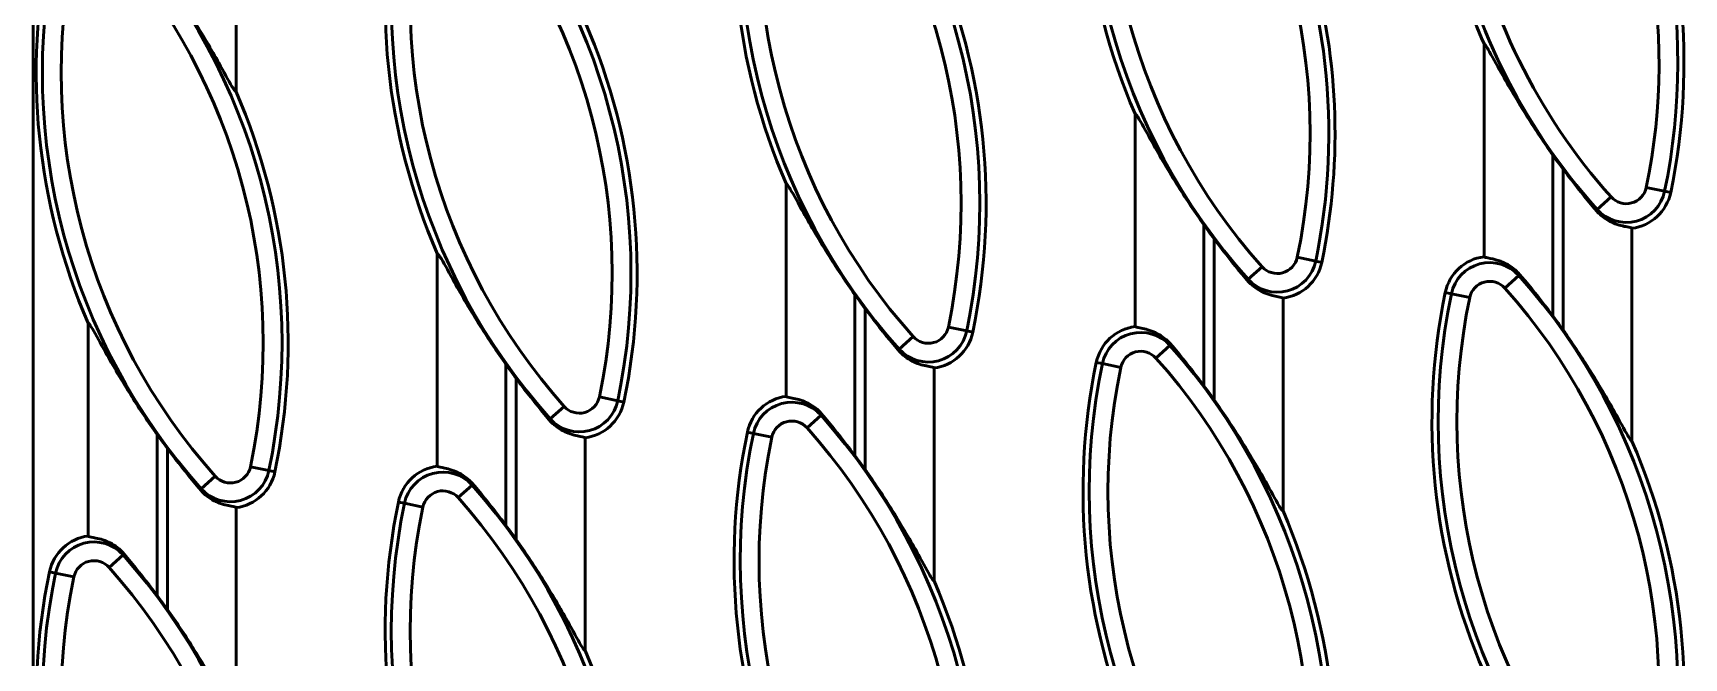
# Model space of a CAD drawing. Header units: millimetres. Extents: x 0 to 2219, y -32 to 1188.
# Drawn here: x 597.7 to 729.1, y 458.4 to 508.1 of the extents above; entities that cross this region are included whole.
import ezdxf

# ---------------------------------------------------------------- set-up
doc = ezdxf.new("R2010")
doc.units = ezdxf.units.MM
doc.header["$LTSCALE"] = 2
doc.layers.add('Sichtbar (ISO)', color=7, linetype='Continuous', lineweight=50)
doc.layers.add('Sichtbar schmal (ISO)', color=7, linetype='Continuous', lineweight=50)

msp = doc.modelspace()

# ---------------------------------------------------------------- linework, layer by layer
at = {"layer": 'Sichtbar (ISO)'}
for p, q in [((597.6788, 417.3303), (597.6788, 565.6119)), ((613.8498, 503.4498), (613.8498, 520.3806)), ((713.1831, 507.2702), (713.1831, 490.3394)), ((713.1831, 507.2702), (713.2065, 507.2627)), ((685.4054, 501.7146), (685.4054, 484.7838)), ((657.6276, 496.1591), (657.6276, 479.2282)), ((724.9609, 475.672), (724.9609, 492.6028)), ((629.8498, 490.6035), (629.8498, 473.6727)), ((697.1831, 470.1165), (697.1831, 487.0473)), ((602.072, 485.0479), (602.072, 468.1171)), ((669.4054, 464.5609), (669.4054, 481.4917)), ((641.6276, 459.0054), (641.6276, 475.9362)), ((613.8498, 453.4498), (613.8498, 470.3806))]:
    msp.add_line(p, q, dxfattribs=at)
for centre, radius, start, end in [((731.4768, 521.6824), 50.2124, 168.215004, 203.432382), ((703.699, 516.1269), 50.2124, 168.215004, 203.432382), ((678.8895, 505.7042), 50.2124, 348.215004, 23.432382), ((675.9212, 510.5713), 50.2124, 168.215004, 203.432382), ((648.1434, 505.0157), 50.2124, 168.215004, 203.432382), ((623.334, 494.5931), 50.2124, 348.215004, 23.432382), ((651.1117, 500.1487), 50.2124, 348.215004, 16.892268), ((759.2545, 527.238), 50.2124, 194.413668, 203.432382), ((595.5562, 489.0376), 50.2124, 348.215004, 23.432382), ((567.7784, 483.482), 50.2124, 348.215004, 23.432382), ((759.2545, 527.238), 49.775, 215.357831, 216.964052), ((724.5072, 496.1866), 3.6124, 277.214909, 348.215004), ((731.4768, 521.6824), 49.775, 215.357831, 216.964052), ((713.6368, 486.7555), 3.6124, 97.214909, 168.215004), ((696.7295, 490.6311), 3.6124, 277.214909, 348.215004), ((703.699, 516.1269), 49.775, 215.357831, 216.964052), ((759.2545, 477.238), 50.2124, 168.215004, 203.432382), ((678.8895, 455.7042), 49.775, 35.357831, 36.964052), ((668.9517, 485.0755), 3.6124, 277.214909, 348.215004), ((685.8591, 481.2), 3.6124, 97.214909, 168.215004), ((675.9212, 510.5713), 49.775, 215.357831, 216.964052), ((731.4768, 471.6824), 50.2124, 168.215004, 203.432382), ((651.1117, 450.1487), 49.775, 35.357831, 36.964052), ((641.1739, 479.52), 3.6124, 277.214909, 348.215004), ((658.0813, 475.6444), 3.6124, 97.214909, 168.215004), ((648.1434, 505.0157), 49.775, 215.357831, 216.964052), ((703.699, 466.1269), 50.2124, 168.215004, 203.432382), ((623.334, 444.5931), 49.775, 35.357831, 36.964052), ((678.8895, 455.7042), 50.2124, 348.215004, 23.432382), ((613.3961, 473.9644), 3.6124, 277.214909, 348.215004), ((630.3035, 470.0889), 3.6124, 97.214909, 168.215004), ((675.9212, 460.5713), 50.2124, 168.215004, 203.432382), ((651.1117, 450.1487), 50.2124, 348.215004, 23.432382), ((602.5257, 464.5333), 3.6124, 97.214909, 168.215004), ((595.5562, 439.0376), 49.775, 35.357831, 36.964052), ((648.1434, 455.0157), 50.2124, 168.215004, 203.432382), ((623.334, 444.5931), 50.2124, 348.215004, 23.432382), ((567.7784, 433.482), 49.775, 35.357831, 36.964052), ((595.5562, 439.0376), 50.2124, 348.215004, 23.432382)]:
    msp.add_arc(centre, radius, start, end, dxfattribs=at)
msp.add_ellipse((718.6604, 510.6103), major_axis=(-5.4944, -3.3248), ratio=0.07485114, start_param=0.04577046, end_param=0.08433511, dxfattribs=at)
for points, knots in [([(608.3726, 512.2858), (609.0555, 511.3219), (609.7521, 510.2845), (611.1756, 508.0257), (611.8839, 506.8048), (612.8449, 505.087), (613.2513, 504.337), (613.5953, 503.7613), (613.6725, 503.6389), (613.7876, 503.4847), (613.8277, 503.448), (613.8498, 503.4498)], [-1.17413138, -1.17413138, -1.17413138, -1.17413138, -0.82821986, -0.82821986, -0.41657877, -0.41657877, -0.15549961, -0.15549961, -0.07774981, -0.07774981, -0.0059838, -0.0059838, -0.0059838, -0.0059838]), ([(718.6604, 498.4341), (717.9775, 499.3981), (717.2809, 500.4354), (715.8573, 502.6943), (715.149, 503.9152), (714.188, 505.6329), (713.7816, 506.3829), (713.4376, 506.9587), (713.3604, 507.0811), (713.2613, 507.2139), (713.2297, 507.2477), (713.2065, 507.2627)], [-1.17413138, -1.17413138, -1.17413138, -1.17413138, -0.82821986, -0.82821986, -0.41657877, -0.41657877, -0.15549961, -0.15549961, -0.07774981, -0.07774981, -0.02668022, -0.02668022, -0.02668022, -0.02668022]), ([(690.8826, 492.8786), (690.1997, 493.8425), (689.5031, 494.8799), (688.0795, 497.1387), (687.3713, 498.3597), (686.4103, 500.0774), (686.0039, 500.8274), (685.6599, 501.4031), (685.5826, 501.5255), (685.4676, 501.6797), (685.4275, 501.7164), (685.4054, 501.7146)], [-1.17413138, -1.17413138, -1.17413138, -1.17413138, -0.82821986, -0.82821986, -0.41657877, -0.41657877, -0.15549961, -0.15549961, -0.07774981, -0.07774981, -0.0059838, -0.0059838, -0.0059838, -0.0059838]), ([(722.0967, 494.0325), (722.0523, 494.0854), (722.0077, 494.1386), (721.2563, 495.0366), (720.5212, 495.9497), (719.7379, 496.9715), (719.6111, 497.1384), (719.4837, 497.3076)], [0.709582647, 0.709582647, 0.709582647, 0.709582647, 0.73010989, 0.73010989, 1.054656499, 1.054656499, 1.116700016, 1.116700016, 1.116700016, 1.116700016]), ([(663.1048, 487.323), (662.4219, 488.287), (661.7253, 489.3243), (660.3018, 491.5832), (659.5935, 492.8041), (658.6325, 494.5218), (658.2261, 495.2718), (657.8821, 495.8475), (657.8049, 495.9699), (657.6898, 496.1241), (657.6497, 496.1608), (657.6276, 496.1591)], [-1.17413138, -1.17413138, -1.17413138, -1.17413138, -0.82821986, -0.82821986, -0.41657877, -0.41657877, -0.15549961, -0.15549961, -0.07774981, -0.07774981, -0.0059838, -0.0059838, -0.0059838, -0.0059838]), ([(724.9609, 492.6028), (724.9105, 492.6415), (724.7816, 492.673), (724.306, 492.7655), (723.9083, 492.8412), (723.3006, 493.1001), (723.1094, 493.1957), (722.7256, 493.439), (722.5337, 493.5875), (722.2745, 493.8334), (722.184, 493.9296), (722.0967, 494.0325)], [0.043364886, 0.043364886, 0.043364886, 0.043364886, 0.19996601, 0.19996601, 0.399932019, 0.399932019, 0.475600656, 0.475600656, 0.551269293, 0.551269293, 0.592993875, 0.592993875, 0.592993875, 0.592993875]), ([(694.3189, 488.477), (694.2745, 488.5299), (694.2299, 488.583), (693.4785, 489.481), (692.7434, 490.3941), (691.9601, 491.4159), (691.8334, 491.5828), (691.7059, 491.752)], [0.709582647, 0.709582647, 0.709582647, 0.709582647, 0.73010989, 0.73010989, 1.054656499, 1.054656499, 1.116700016, 1.116700016, 1.116700016, 1.116700016]), ([(635.327, 481.7675), (634.6441, 482.7314), (633.9475, 483.7688), (632.524, 486.0276), (631.8157, 487.2485), (630.8547, 488.9663), (630.4483, 489.7162), (630.1043, 490.292), (630.0271, 490.4144), (629.912, 490.5686), (629.872, 490.6053), (629.8498, 490.6035)], [-1.17413138, -1.17413138, -1.17413138, -1.17413138, -0.82821986, -0.82821986, -0.41657877, -0.41657877, -0.15549961, -0.15549961, -0.07774981, -0.07774981, -0.0059838, -0.0059838, -0.0059838, -0.0059838]), ([(713.1831, 490.3394), (713.2266, 490.3056), (713.3285, 490.2767), (713.7079, 490.2012), (714.0314, 490.1458), (714.5601, 489.9644), (714.7512, 489.8875), (715.1463, 489.6819), (715.3498, 489.5522), (715.7094, 489.2687), (715.8852, 489.1001), (716.0473, 488.9096)], [-2.570853991, -2.570853991, -2.570853991, -2.570853991, -2.436346034, -2.436346034, -2.258610703, -2.258610703, -2.179475392, -2.179475392, -2.100340081, -2.100340081, -2.023140623, -2.023140623, -2.023140623, -2.023140623]), ([(716.0473, 488.9096), (716.0918, 488.8568), (716.1363, 488.8036), (716.8878, 487.9056), (717.6229, 486.9925), (718.4062, 485.9707), (718.5329, 485.8038), (718.6604, 485.6346)], [0.709582647, 0.709582647, 0.709582647, 0.709582647, 0.73010989, 0.73010989, 1.054656499, 1.054656499, 1.116700016, 1.116700016, 1.116700016, 1.116700016]), ([(697.1831, 487.0473), (697.1327, 487.0859), (697.0038, 487.1174), (696.5282, 487.21), (696.1306, 487.2856), (695.5228, 487.5446), (695.3316, 487.6401), (694.9478, 487.8834), (694.7559, 488.0319), (694.4967, 488.2779), (694.4062, 488.374), (694.3189, 488.477)], [0.043364886, 0.043364886, 0.043364886, 0.043364886, 0.19996601, 0.19996601, 0.399932019, 0.399932019, 0.475600656, 0.475600656, 0.551269293, 0.551269293, 0.592993875, 0.592993875, 0.592993875, 0.592993875]), ([(607.5493, 476.2119), (606.8663, 477.1759), (606.1697, 478.2132), (604.7462, 480.472), (604.0379, 481.693), (603.0769, 483.4107), (602.6705, 484.1607), (602.3265, 484.7364), (602.2493, 484.8588), (602.1342, 485.013), (602.0942, 485.0497), (602.072, 485.0479)], [-1.17413138, -1.17413138, -1.17413138, -1.17413138, -0.82821986, -0.82821986, -0.41657877, -0.41657877, -0.15549961, -0.15549961, -0.07774981, -0.07774981, -0.0059838, -0.0059838, -0.0059838, -0.0059838]), ([(666.5412, 482.9214), (666.4967, 482.9743), (666.4522, 483.0275), (665.7007, 483.9255), (664.9656, 484.8386), (664.1823, 485.8603), (664.0556, 486.0273), (663.9281, 486.1965)], [0.709582647, 0.709582647, 0.709582647, 0.709582647, 0.73010989, 0.73010989, 1.054656499, 1.054656499, 1.116700016, 1.116700016, 1.116700016, 1.116700016]), ([(685.4054, 484.7838), (685.4558, 484.7451), (685.5847, 484.7137), (686.0603, 484.6211), (686.4579, 484.5454), (687.0657, 484.2865), (687.2569, 484.1909), (687.6407, 483.9476), (687.8326, 483.7991), (688.0918, 483.5532), (688.1823, 483.457), (688.2696, 483.3541)], [0.043364886, 0.043364886, 0.043364886, 0.043364886, 0.19996601, 0.19996601, 0.399932019, 0.399932019, 0.475600656, 0.475600656, 0.551269293, 0.551269293, 0.592993875, 0.592993875, 0.592993875, 0.592993875]), ([(719.4837, 484.5081), (720.1666, 483.5441), (720.8632, 482.5068), (722.2867, 480.2479), (722.995, 479.027), (723.956, 477.3093), (724.3624, 476.5593), (724.7064, 475.9835), (724.7836, 475.8611), (724.8987, 475.707), (724.9388, 475.6702), (724.9609, 475.672)], [-1.17413138, -1.17413138, -1.17413138, -1.17413138, -0.82821986, -0.82821986, -0.41657877, -0.41657877, -0.15549961, -0.15549961, -0.07774981, -0.07774981, -0.0059838, -0.0059838, -0.0059838, -0.0059838]), ([(669.4054, 481.4917), (669.355, 481.5304), (669.2261, 481.5618), (668.7504, 481.6544), (668.3528, 481.7301), (667.745, 481.989), (667.5538, 482.0846), (667.1701, 482.3279), (666.9781, 482.4764), (666.7189, 482.7223), (666.6284, 482.8185), (666.5412, 482.9214)], [0.043364886, 0.043364886, 0.043364886, 0.043364886, 0.19996601, 0.19996601, 0.399932019, 0.399932019, 0.475600656, 0.475600656, 0.551269293, 0.551269293, 0.592993875, 0.592993875, 0.592993875, 0.592993875]), ([(688.2696, 483.3541), (688.314, 483.3012), (688.3586, 483.248), (689.11, 482.35), (689.8451, 481.4369), (690.6284, 480.4152), (690.7551, 480.2483), (690.8826, 480.079)], [0.709582647, 0.709582647, 0.709582647, 0.709582647, 0.73010989, 0.73010989, 1.054656499, 1.054656499, 1.116700016, 1.116700016, 1.116700016, 1.116700016]), ([(638.7634, 477.3659), (638.719, 477.4188), (638.6744, 477.4719), (637.923, 478.3699), (637.1879, 479.283), (636.4045, 480.3048), (636.2778, 480.4717), (636.1504, 480.6409)], [0.709582647, 0.709582647, 0.709582647, 0.709582647, 0.73010989, 0.73010989, 1.054656499, 1.054656499, 1.116700016, 1.116700016, 1.116700016, 1.116700016]), ([(657.6276, 479.2282), (657.678, 479.1896), (657.8069, 479.1581), (658.2825, 479.0655), (658.6802, 478.9899), (659.2879, 478.7309), (659.4791, 478.6354), (659.8629, 478.3921), (660.0548, 478.2436), (660.314, 477.9977), (660.4045, 477.9015), (660.4918, 477.7985)], [0.043364886, 0.043364886, 0.043364886, 0.043364886, 0.19996601, 0.19996601, 0.399932019, 0.399932019, 0.475600656, 0.475600656, 0.551269293, 0.551269293, 0.592993875, 0.592993875, 0.592993875, 0.592993875]), ([(691.7059, 478.9525), (692.3888, 477.9885), (693.0854, 476.9512), (694.509, 474.6924), (695.2172, 473.4714), (696.1782, 471.7537), (696.5847, 471.0037), (696.9286, 470.428), (697.0059, 470.3056), (697.1209, 470.1514), (697.161, 470.1147), (697.1831, 470.1165)], [-1.17413138, -1.17413138, -1.17413138, -1.17413138, -0.82821986, -0.82821986, -0.41657877, -0.41657877, -0.15549961, -0.15549961, -0.07774981, -0.07774981, -0.0059838, -0.0059838, -0.0059838, -0.0059838]), ([(641.6276, 475.9362), (641.5772, 475.9748), (641.4483, 476.0063), (640.9726, 476.0989), (640.575, 476.1745), (639.9672, 476.4335), (639.776, 476.529), (639.3923, 476.7723), (639.2004, 476.9208), (638.9411, 477.1668), (638.8506, 477.2629), (638.7634, 477.3659)], [0.043364886, 0.043364886, 0.043364886, 0.043364886, 0.19996601, 0.19996601, 0.399932019, 0.399932019, 0.475600656, 0.475600656, 0.551269293, 0.551269293, 0.592993875, 0.592993875, 0.592993875, 0.592993875]), ([(660.4918, 477.7985), (660.5362, 477.7456), (660.5808, 477.6925), (661.3322, 476.7945), (662.0673, 475.8814), (662.8506, 474.8596), (662.9774, 474.6927), (663.1048, 474.5235)], [0.709582647, 0.709582647, 0.709582647, 0.709582647, 0.73010989, 0.73010989, 1.054656499, 1.054656499, 1.116700016, 1.116700016, 1.116700016, 1.116700016]), ([(610.9856, 471.8103), (610.9412, 471.8632), (610.8966, 471.9164), (610.1452, 472.8144), (609.4101, 473.7275), (608.6267, 474.7492), (608.5, 474.9161), (608.3726, 475.0854)], [0.709582647, 0.709582647, 0.709582647, 0.709582647, 0.73010989, 0.73010989, 1.054656499, 1.054656499, 1.116700016, 1.116700016, 1.116700016, 1.116700016]), ([(629.8498, 473.6727), (629.9002, 473.634), (630.0291, 473.6026), (630.5048, 473.51), (630.9024, 473.4343), (631.5102, 473.1754), (631.7013, 473.0798), (632.0851, 472.8365), (632.277, 472.688), (632.5362, 472.4421), (632.6268, 472.3459), (632.714, 472.243)], [0.043364886, 0.043364886, 0.043364886, 0.043364886, 0.19996601, 0.19996601, 0.399932019, 0.399932019, 0.475600656, 0.475600656, 0.551269293, 0.551269293, 0.592993875, 0.592993875, 0.592993875, 0.592993875]), ([(663.9281, 473.3969), (664.611, 472.433), (665.3077, 471.3957), (666.7312, 469.1368), (667.4395, 467.9159), (668.4005, 466.1981), (668.8069, 465.4482), (669.1509, 464.8724), (669.2281, 464.75), (669.3432, 464.5958), (669.3832, 464.5591), (669.4054, 464.5609)], [-1.17413138, -1.17413138, -1.17413138, -1.17413138, -0.82821986, -0.82821986, -0.41657877, -0.41657877, -0.15549961, -0.15549961, -0.07774981, -0.07774981, -0.0059838, -0.0059838, -0.0059838, -0.0059838]), ([(613.8498, 470.3806), (613.7994, 470.4193), (613.6705, 470.4507), (613.1949, 470.5433), (612.7972, 470.619), (612.1894, 470.8779), (611.9983, 470.9735), (611.6145, 471.2168), (611.4226, 471.3653), (611.1634, 471.6112), (611.0729, 471.7074), (610.9856, 471.8103)], [0.043364886, 0.043364886, 0.043364886, 0.043364886, 0.19996601, 0.19996601, 0.399932019, 0.399932019, 0.475600656, 0.475600656, 0.551269293, 0.551269293, 0.592993875, 0.592993875, 0.592993875, 0.592993875]), ([(632.714, 472.243), (632.7584, 472.1901), (632.803, 472.1369), (633.5544, 471.2389), (634.2895, 470.3258), (635.0729, 469.3041), (635.1996, 469.1371), (635.327, 468.9679)], [0.709582647, 0.709582647, 0.709582647, 0.709582647, 0.73010989, 0.73010989, 1.054656499, 1.054656499, 1.116700016, 1.116700016, 1.116700016, 1.116700016]), ([(602.072, 468.1171), (602.1224, 468.0785), (602.2513, 468.047), (602.727, 467.9544), (603.1246, 467.8788), (603.7324, 467.6198), (603.9236, 467.5243), (604.3073, 467.281), (604.4993, 467.1325), (604.7585, 466.8865), (604.849, 466.7904), (604.9362, 466.6874)], [0.043364886, 0.043364886, 0.043364886, 0.043364886, 0.19996601, 0.19996601, 0.399932019, 0.399932019, 0.475600656, 0.475600656, 0.551269293, 0.551269293, 0.592993875, 0.592993875, 0.592993875, 0.592993875]), ([(604.9362, 466.6874), (604.9807, 466.6345), (605.0252, 466.5814), (605.7766, 465.6834), (606.5117, 464.7703), (607.2951, 463.7485), (607.4218, 463.5816), (607.5493, 463.4124)], [0.709582647, 0.709582647, 0.709582647, 0.709582647, 0.73010989, 0.73010989, 1.054656499, 1.054656499, 1.116700016, 1.116700016, 1.116700016, 1.116700016]), ([(636.1504, 467.8414), (636.8333, 466.8774), (637.5299, 465.8401), (638.9534, 463.5812), (639.6617, 462.3603), (640.6227, 460.6426), (641.0291, 459.8926), (641.3731, 459.3169), (641.4503, 459.1945), (641.5654, 459.0403), (641.6054, 459.0036), (641.6276, 459.0054)], [-1.17413138, -1.17413138, -1.17413138, -1.17413138, -0.82821986, -0.82821986, -0.41657877, -0.41657877, -0.15549961, -0.15549961, -0.07774981, -0.07774981, -0.0059838, -0.0059838, -0.0059838, -0.0059838]), ([(608.3726, 462.2858), (609.0555, 461.3219), (609.7521, 460.2845), (611.1756, 458.0257), (611.8839, 456.8048), (612.8449, 455.087), (613.2513, 454.337), (613.5953, 453.7613), (613.6725, 453.6389), (613.7876, 453.4847), (613.8277, 453.448), (613.8498, 453.4498)], [-1.17413138, -1.17413138, -1.17413138, -1.17413138, -0.82821986, -0.82821986, -0.41657877, -0.41657877, -0.15549961, -0.15549961, -0.07774981, -0.07774981, -0.0059838, -0.0059838, -0.0059838, -0.0059838])]:
    msp.add_open_spline(points, degree=3, knots=knots, dxfattribs=at)
at = {"layer": 'Sichtbar schmal (ISO)'}
for p, q in [((718.6604, 485.6346), (718.6604, 498.4341)), ((719.4837, 497.3076), (719.4837, 484.5081)), ((726.0985, 495.8547), (727.5613, 495.5495)), ((727.5613, 495.5495), (728.0435, 495.4488)), ((723.2952, 495.1035), (722.181, 494.1078)), ((690.8826, 480.079), (690.8826, 492.8786)), ((722.181, 494.1078), (722.0967, 494.0325)), ((691.7059, 491.752), (691.7059, 478.9525)), ((698.3207, 490.2991), (699.7835, 489.9939)), ((695.5174, 489.548), (694.4032, 488.5523)), ((699.7835, 489.9939), (700.2657, 489.8933)), ((715.9631, 488.8344), (716.0473, 488.9096)), ((694.4032, 488.5523), (694.3189, 488.477)), ((715.9631, 488.8344), (714.8489, 487.8387)), ((663.1048, 474.5235), (663.1048, 487.323)), ((710.5828, 487.3927), (710.1006, 487.4933)), ((710.5828, 487.3927), (712.0456, 487.0875)), ((663.9281, 486.1965), (663.9281, 473.3969)), ((667.7396, 483.9924), (666.6254, 482.9967)), ((670.5429, 484.7435), (672.0057, 484.4384)), ((672.0057, 484.4384), (672.4879, 484.3377)), ((666.6254, 482.9967), (666.5412, 482.9214)), ((688.1853, 483.2788), (687.0711, 482.2831)), ((688.1853, 483.2788), (688.2696, 483.3541)), ((635.327, 468.9679), (635.327, 481.7675)), ((682.805, 481.8372), (682.3228, 481.9378)), ((682.805, 481.8372), (684.2678, 481.532)), ((636.1504, 480.6409), (636.1504, 467.8414)), ((639.9618, 478.4368), (638.8476, 477.4411)), ((642.7651, 479.188), (644.2279, 478.8828)), ((644.2279, 478.8828), (644.7102, 478.7822)), ((638.8476, 477.4411), (638.7634, 477.3659)), ((660.4076, 477.7233), (659.2933, 476.7276)), ((660.4076, 477.7233), (660.4918, 477.7985)), ((607.5493, 463.4124), (607.5493, 476.2119)), ((655.0272, 476.2816), (654.545, 476.3822)), ((655.0272, 476.2816), (656.49, 475.9764)), ((608.3726, 475.0854), (608.3726, 462.2858)), ((614.9874, 473.6324), (616.4502, 473.3272)), ((616.4502, 473.3272), (616.9324, 473.2266)), ((611.0698, 471.8856), (610.9856, 471.8103)), ((612.1841, 472.8813), (611.0698, 471.8856)), ((632.6298, 472.1677), (631.5156, 471.172)), ((632.6298, 472.1677), (632.714, 472.243)), ((627.2495, 470.7261), (626.7672, 470.8267)), ((627.2495, 470.7261), (628.7123, 470.4209)), ((604.852, 466.6121), (603.7378, 465.6164)), ((604.852, 466.6121), (604.9362, 466.6874)), ((599.4717, 465.1705), (598.9894, 465.2711)), ((599.4717, 465.1705), (600.9345, 464.8653))]:
    msp.add_line(p, q, dxfattribs=at)
for centre, radius, start, end in [((678.8895, 505.7042), 49.7198, 348.215004, 34.982833), ((651.1117, 500.1487), 48.2255, 348.215004, 41.784996), ((678.8895, 505.7042), 48.2255, 348.215004, 34.009143), ((731.4768, 521.6824), 49.7198, 168.215004, 221.784996), ((731.4768, 521.6824), 48.2255, 168.215004, 221.784996), ((623.334, 494.5931), 49.7198, 348.215004, 41.784996), ((703.699, 516.1269), 49.7198, 168.215004, 221.784996), ((703.699, 516.1269), 48.2255, 168.215004, 221.784996), ((623.334, 494.5931), 48.2255, 348.215004, 41.784996), ((595.5562, 489.0376), 49.7198, 348.215004, 41.784996), ((675.9212, 510.5713), 49.7198, 168.215004, 221.784996), ((595.5562, 489.0376), 48.2255, 348.215004, 41.784996), ((651.1117, 500.1487), 49.7198, 348.215004, 24.659291), ((675.9212, 510.5713), 48.2255, 168.215004, 221.784996), ((759.2545, 527.238), 49.7198, 190.703627, 221.784996), ((759.2545, 527.238), 48.2255, 190.566919, 221.784996), ((567.7784, 483.482), 49.7198, 348.215004, 41.784996), ((567.7784, 483.482), 48.2255, 348.215004, 41.784996), ((648.1434, 505.0157), 49.7198, 168.215004, 221.784996), ((648.1434, 505.0157), 48.2255, 168.215004, 221.784996), ((724.5072, 496.1866), 3.1198, 221.784996, 348.215004), ((724.5072, 496.1866), 1.6255, 221.784996, 348.215004), ((696.7295, 490.6311), 1.6255, 221.784996, 348.215004), ((696.7295, 490.6311), 3.1198, 221.784996, 348.215004), ((713.6368, 486.7555), 3.1198, 41.784996, 168.215004), ((713.6368, 486.7555), 1.6255, 41.784996, 168.215004), ((678.8895, 455.7042), 48.2255, 348.215004, 41.784996), ((678.8895, 455.7042), 49.7198, 348.215004, 41.784996), ((759.2545, 477.238), 49.7198, 168.215004, 221.784996), ((759.2545, 477.238), 48.2255, 168.215004, 221.784996), ((668.9517, 485.0755), 3.1198, 221.784996, 348.215004), ((668.9517, 485.0755), 1.6255, 221.784996, 348.215004), ((685.8591, 481.2), 3.1198, 41.784996, 168.215004), ((685.8591, 481.2), 1.6255, 41.784996, 168.215004), ((651.1117, 450.1487), 49.7198, 348.215004, 41.784996), ((731.4768, 471.6824), 49.7198, 168.215004, 221.784996), ((731.4768, 471.6824), 48.2255, 168.215004, 221.784996), ((651.1117, 450.1487), 48.2255, 348.215004, 41.784996), ((641.1739, 479.52), 3.1198, 221.784996, 348.215004), ((641.1739, 479.52), 1.6255, 221.784996, 348.215004), ((658.0813, 475.6444), 3.1198, 41.784996, 168.215004), ((658.0813, 475.6444), 1.6255, 41.784996, 168.215004), ((623.334, 444.5931), 49.7198, 348.215004, 41.784996), ((703.699, 466.1269), 49.7198, 168.215004, 221.784996), ((703.699, 466.1269), 48.2255, 168.215004, 221.784996), ((623.334, 444.5931), 48.2255, 348.215004, 41.784996), ((613.3961, 473.9644), 3.1198, 221.784996, 348.215004), ((613.3961, 473.9644), 1.6255, 221.784996, 348.215004), ((630.3035, 470.0889), 3.1198, 41.784996, 168.215004), ((595.5562, 439.0376), 49.7198, 348.215004, 41.784996), ((675.9212, 460.5713), 49.7198, 168.215004, 221.784996), ((630.3035, 470.0889), 1.6255, 41.784996, 168.215004), ((595.5562, 439.0376), 48.2255, 348.215004, 41.784996), ((675.9212, 460.5713), 48.2255, 168.215004, 221.784996), ((602.5257, 464.5333), 3.1198, 41.784996, 168.215004), ((567.7784, 433.482), 49.7198, 348.215004, 41.784996), ((602.5257, 464.5333), 1.6255, 41.784996, 168.215004), ((567.7784, 433.482), 48.2255, 348.215004, 41.784996), ((648.1434, 455.0157), 49.7198, 168.215004, 221.784996), ((648.1434, 455.0157), 48.2255, 168.215004, 221.784996)]:
    msp.add_arc(centre, radius, start, end, dxfattribs=at)

doc.saveas('drawing.dxf')
